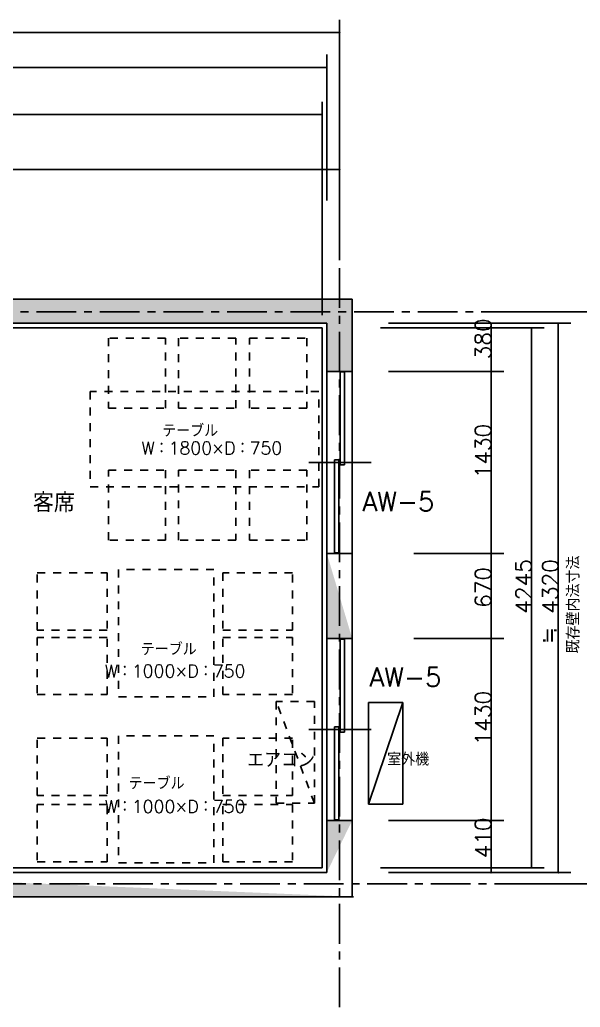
# Model space of a CAD drawing. Extents: x 0 to 28347, y -7436 to 30476.
# Drawn here: x 14483 to 18893, y 5928 to 13693 of the extents above; entities that cross this region are included whole.
import ezdxf

# ---------------------------------------------------------------- set-up
doc = ezdxf.new("R2010")
doc.units = 0
doc.header["$LTSCALE"] = 50
doc.header["$MEASUREMENT"] = 0
doc.linetypes.add('CENTER1', pattern=[10, 6.25, -1.25, 1.25, -1.25])
doc.linetypes.add('DASHED1', pattern=[2.5, 1.25, -1.25])
doc.layers.add('_0-0_0', color=7, linetype='CONTINUOUS')
doc.layers.add('_0-1_1', color=7, linetype='CONTINUOUS')
doc.styles.get("Standard").update_dxf_attribs({"font": 'txt', "bigfont": 'bigfont.shx'})

msp = doc.modelspace()

# ---------------------------------------------------------------- linework, layer by layer
at = {"layer": '_0-0_0', "color": 9, "linetype": 'Continuous'}
for p, q in [((16999.01, 11893.96), (16999.01, 13693.41)), ((7459.01, 13593.41), (16999.01, 13593.41)), ((16899.01, 12272.96), (16899.01, 13418.99)), ((7559.01, 13318.99), (16899.01, 13318.99)), ((16861.51, 11369.8), (16861.51, 13047.04)), ((16861.51, 12947.04), (7596.51, 12947.04)), ((16999.01, 11819.76), (16999.01, 12615.51)), ((11238.01, 12515.51), (16999.01, 12515.51)), ((18423.83, 11397.3), (19605.43, 11397.3)), ((17322.33, 11269.8), (18609.98, 11269.8)), ((17384.12, 11307.3), (18819.94, 11307.3)), ((17384.12, 11307.3), (18291.5, 11307.3)), ((18191.5, 11307.3), (18191.5, 10927.3)), ((18509.98, 11269.8), (18509.98, 7024.8)), ((18719.94, 11307.3), (18719.94, 6987.3)), ((17384.12, 10927.3), (18291.5, 10927.3)), ((17584.12, 10927.3), (18291.5, 10927.3)), ((18191.5, 9497.3), (18191.5, 10927.3)), ((17584.12, 9497.3), (18291.5, 9497.3)), ((17584.12, 9497.3), (18291.5, 9497.3)), ((18191.5, 9497.3), (18191.5, 8827.3)), ((17584.12, 8827.3), (18291.5, 8827.3)), ((17584.12, 8827.3), (18291.5, 8827.3)), ((18191.5, 8827.3), (18191.5, 7397.3)), ((17497.43, 8324.64), (17227.43, 8324.64)), ((17227.43, 8324.64), (17227.43, 7525.11)), ((17227.43, 7525.11), (17497.43, 8324.64)), ((17497.43, 7525.11), (17497.43, 8324.64)), ((17227.43, 7525.11), (17497.43, 7525.11)), ((17384.12, 7397.3), (18291.5, 7397.3)), ((17584.12, 7397.3), (18291.5, 7397.3)), ((18191.5, 7397.3), (18191.5, 6987.3)), ((17322.33, 7024.8), (18609.98, 7024.8)), ((17384.12, 6987.3), (18819.94, 6987.3)), ((17384.12, 6987.3), (18291.5, 6987.3)), ((18423.83, 6897.3), (19605.43, 6897.3))]:
    msp.add_line(p, q, dxfattribs=at)
at = {"layer": '_0-0_0', "color": 9, "linetype": 'DASHED1'}
for p, q in [((15630.44, 11188.32), (15180.44, 11188.32)), ((15180.44, 11188.32), (15180.44, 10638.32)), ((15630.44, 10638.32), (15630.44, 11188.32)), ((16182.42, 11188.32), (15732.42, 11188.32)), ((15732.42, 11188.32), (15732.42, 10638.32)), ((16182.42, 10638.32), (16182.42, 11188.32)), ((16292, 10638.32), (16292, 11188.32)), ((16292, 11188.32), (16742, 11188.32)), ((16742, 11188.32), (16742, 10638.32)), ((16837.21, 10769.8), (15037.21, 10769.8)), ((15037.21, 10769.8), (15037.21, 10019.8)), ((16837.21, 10019.8), (16837.21, 10769.8)), ((15180.44, 10638.32), (15630.44, 10638.32)), ((15732.42, 10638.32), (16182.42, 10638.32)), ((16742, 10638.32), (16292, 10638.32)), ((15180.44, 9601.27), (15180.44, 10151.27)), ((15180.44, 10151.27), (15630.44, 10151.27)), ((15630.44, 10151.27), (15630.44, 9601.27)), ((15732.42, 9601.27), (15732.42, 10151.27)), ((15732.42, 10151.27), (16182.42, 10151.27)), ((16182.42, 10151.27), (16182.42, 9601.27)), ((16292, 10151.27), (16292, 9601.27)), ((16742, 10151.27), (16292, 10151.27)), ((16742, 9601.27), (16742, 10151.27)), ((15037.21, 10019.8), (16837.21, 10019.8)), ((15630.44, 9601.27), (15180.44, 9601.27)), ((16182.42, 9601.27), (15732.42, 9601.27)), ((16292, 9601.27), (16742, 9601.27)), ((14621.7, 8892.8), (14621.7, 9342.8)), ((14621.7, 9342.8), (15171.7, 9342.8)), ((15171.7, 9342.8), (15171.7, 8892.8)), ((16011.51, 9369.8), (15261.51, 9369.8)), ((15261.51, 9369.8), (15261.51, 8369.8)), ((16011.51, 8369.8), (16011.51, 9369.8)), ((16629.84, 9342.8), (16079.84, 9342.8)), ((16079.84, 9342.8), (16079.84, 8892.8)), ((16629.84, 8892.8), (16629.84, 9342.8)), ((15171.7, 8892.8), (14621.7, 8892.8)), ((16079.84, 8892.8), (16629.84, 8892.8)), ((15171.7, 8836.34), (14621.7, 8836.34)), ((14621.7, 8836.34), (14621.7, 8386.34)), ((15171.7, 8386.34), (15171.7, 8836.34)), ((16079.84, 8836.34), (16629.84, 8836.34)), ((16079.84, 8386.34), (16079.84, 8836.34)), ((16629.84, 8836.34), (16629.84, 8386.34)), ((14621.7, 8386.34), (15171.7, 8386.34)), ((15261.51, 8369.8), (16011.51, 8369.8)), ((16629.84, 8386.34), (16079.84, 8386.34)), ((14621.7, 7593.69), (14621.7, 8043.69)), ((14621.7, 8043.69), (15171.7, 8043.69)), ((15171.7, 8043.69), (15171.7, 7593.69)), ((16011.51, 8062.52), (15261.51, 8062.52)), ((15261.51, 8062.52), (15261.51, 7062.52)), ((16011.51, 7062.52), (16011.51, 8062.52)), ((16629.84, 8043.69), (16079.84, 8043.69)), ((16079.84, 8043.69), (16079.84, 7593.69)), ((16629.84, 7593.69), (16629.84, 8043.69)), ((15171.7, 7593.69), (14621.7, 7593.69)), ((16079.84, 7593.69), (16629.84, 7593.69)), ((15171.7, 7520.89), (14621.7, 7520.89)), ((14621.7, 7520.89), (14621.7, 7070.89)), ((15171.7, 7070.89), (15171.7, 7520.89)), ((16079.84, 7520.89), (16629.84, 7520.89)), ((16079.84, 7070.89), (16079.84, 7520.89)), ((16629.84, 7520.89), (16629.84, 7070.89)), ((14621.7, 7070.89), (15171.7, 7070.89)), ((16629.84, 7070.89), (16079.84, 7070.89)), ((15261.51, 7062.52), (16011.51, 7062.52))]:
    msp.add_line(p, q, dxfattribs=at)
at = {"layer": '_0-0_0', "color": 9}
for p in [(16999.01, 13593.41), (16899.01, 13318.99), (16861.51, 12947.04), (16999.01, 12515.51), (18191.5, 11307.3), (18509.98, 11269.8), (18719.94, 11307.3), (18191.5, 10927.3), (18191.5, 10927.3), (18191.5, 9497.3), (18191.5, 9497.3), (18191.5, 8827.3), (18191.5, 8827.3), (18191.5, 7397.3), (18191.5, 7397.3), (18509.98, 7024.8), (18191.5, 6987.3), (18719.94, 6987.3)]:
    msp.add_point(p, dxfattribs=at)
at = {"layer": '_0-1_1', "color": 9, "linetype": 'CENTER1'}
for p, q in [((16999.01, 5927.74), (16999.01, 12086.59)), ((19426.66, 11397.3), (4500, 11397.3)), ((4217.51, 6897.3), (19505.43, 6897.3))]:
    msp.add_line(p, q, dxfattribs=at)
at = {"layer": '_0-1_1', "color": 9, "linetype": 'Continuous'}
for p, q in [((6459.01, 11497.3), (17099.01, 11497.3)), ((17099.01, 6797.3), (17099.01, 11497.3)), ((16899.01, 11307.3), (7559.01, 11307.3)), ((7596.51, 11269.8), (16861.51, 11269.8)), ((16861.51, 7024.8), (16861.51, 11269.8)), ((16899.01, 6987.3), (16899.01, 11307.3)), ((16899.01, 10927.3), (17099.01, 10927.3)), ((17039.01, 10923.4), (17004.01, 10923.4)), ((17004.01, 10923.4), (17004.01, 10192.3)), ((17039.01, 10192.3), (17039.01, 10923.4)), ((16758.36, 10212.3), (17247.36, 10212.3)), ((16994.01, 10232.3), (16959.01, 10232.3)), ((16959.01, 10232.3), (16959.01, 9500.83)), ((16994.01, 9500.83), (16994.01, 10232.3)), ((17004.01, 10192.3), (17039.01, 10192.3)), ((16899.01, 9497.3), (17099.01, 9497.3)), ((16959.01, 9500.83), (16994.01, 9500.83)), ((17099.01, 8827.3), (16899.01, 8827.3)), ((17039.01, 8823.4), (17004.01, 8823.4)), ((17004.01, 8823.4), (17004.01, 8092.3)), ((17039.01, 8092.3), (17039.01, 8823.4)), ((16758.36, 8112.3), (17247.36, 8112.3)), ((16994.01, 8132.3), (16959.01, 8132.3)), ((16959.01, 8132.3), (16959.01, 7400.83)), ((16994.01, 7400.83), (16994.01, 8132.3)), ((17004.01, 8092.3), (17039.01, 8092.3)), ((16899.01, 7397.3), (17099.01, 7397.3)), ((16959.01, 7400.83), (16994.01, 7400.83)), ((7596.51, 7024.8), (16861.51, 7024.8)), ((7559.01, 6987.3), (16899.01, 6987.3)), ((7359.01, 6797.3), (17108.27, 6797.3))]:
    msp.add_line(p, q, dxfattribs=at)
at = {"layer": '_0-1_1', "color": 9, "linetype": 'DASHED1'}
for p, q in [((16801.64, 7532.37), (16501.64, 8332.37)), ((16801.64, 8332.37), (16501.64, 8332.37)), ((16501.64, 8332.37), (16501.64, 7532.37)), ((16801.64, 7532.37), (16801.64, 8332.37)), ((16501.64, 7532.37), (16801.64, 7532.37))]:
    msp.add_line(p, q, dxfattribs=at)
at = {"layer": '_0-1_1', "color": 252, "linetype": 'Continuous'}
for points in [[(17099.01, 11497.3), (7359.01, 11497.3), (16899.01, 11307.3), (7559.01, 11307.3)], [(16899.01, 11307.3), (16899.01, 10927.3), (17099.01, 11497.3), (17099.01, 10927.3)], [(16899.01, 9497.3), (17099.01, 8827.3), (16899.01, 8827.3)], [(16899.01, 6987.3), (17099.01, 7397.3), (16899.01, 7397.3)], [(12566.63, 6987.3), (17099.01, 6797.3), (12566.63, 6797.3)]]:
    msp.add_solid(points, dxfattribs=at)

# ---------------------------------------------------------------- texts
at = {"layer": '_0-0_0', "color": 9}
for s, height, p in [('380', 125, (18191.5, 11023.55)), ('1430', 125, (18191.5, 10087.3)), ('既存壁内法寸法', 100, (18887.5, 8709.99)), ('4245', 125, (18509.98, 9022.3)), ('4320', 125, (18719.94, 9022.3)), ('670', 125, (18191.5, 9068.55)), ('≒', 125, (18706.88, 8787.59)), ('1430', 125, (18191.5, 7987.3)), ('410', 125, (18191.5, 7098.55))]:
    msp.add_text(s, height=height, rotation=90, dxfattribs=at).set_placement(p)
for s, height, p in [('テーブル', 100, (15604.37, 10412.2)), ('W：1800×D：750', 100, (15441.08, 10275.22)), ('客席', 150, (14586.84, 9820.92)), ('AW-5', 150, (17179.64, 9829.93)), ('テーブル', 100, (15435.3, 8693.64)), ('W：1000×D：750', 100, (15151.79, 8521.56)), ('AW-5', 150, (17235.05, 8449.14)), ('エアコン', 121.5, (16271.85, 7811.9)), ('室外機', 100, (17374.06, 7828.24)), ('テーブル', 100, (15340.01, 7638.71)), ('W：1000×D：750', 100, (15151.79, 7456.6))]:
    msp.add_text(s, height=height, dxfattribs=at).set_placement(p)

doc.saveas('drawing.dxf')
